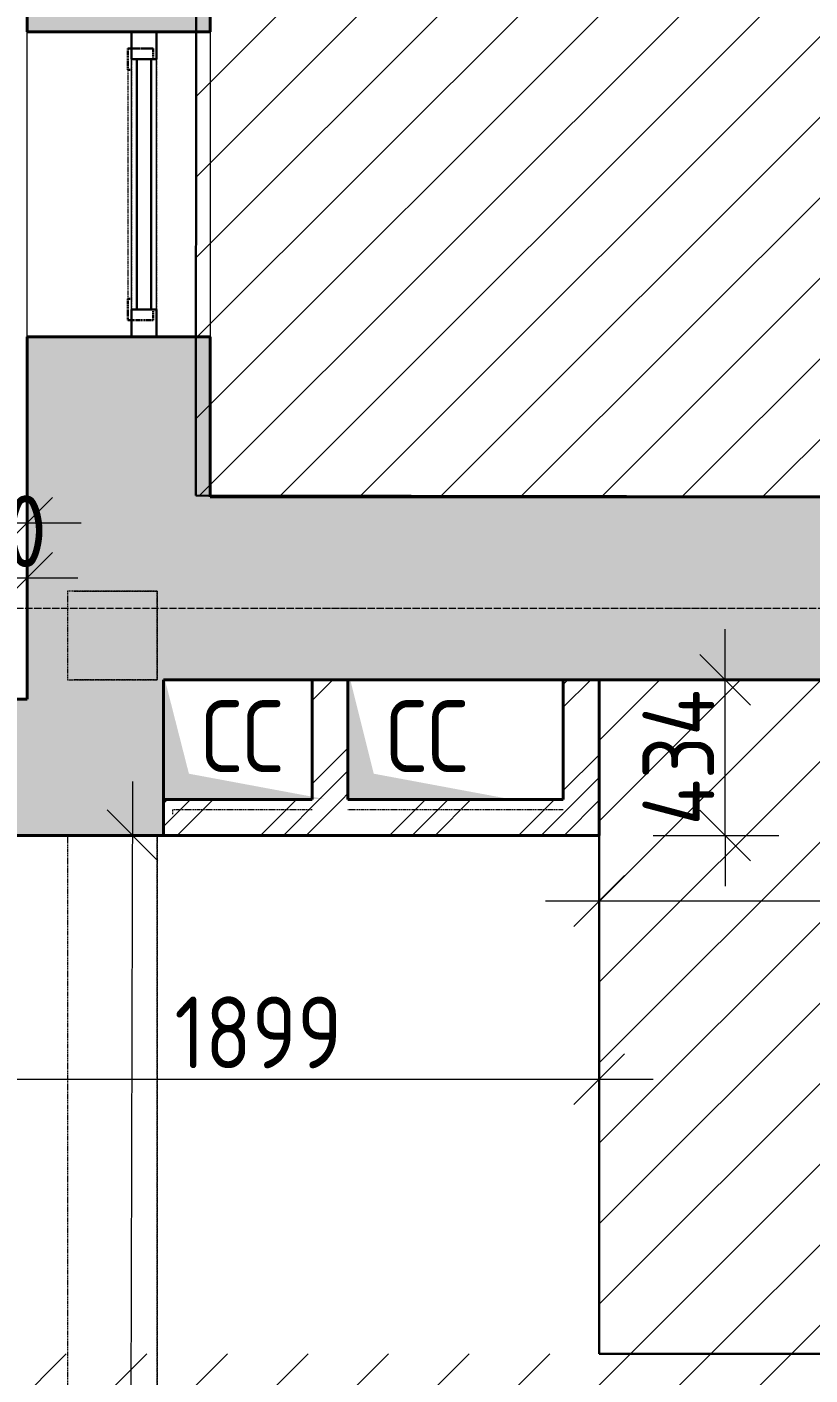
# Model space of a CAD drawing. Header units: millimetres. Extents: x -11886 to 379896, y -8130 to 47743.
# Drawn here: x 226808 to 228990, y 11269 to 15027 of the extents above; entities that cross this region are included whole.
import ezdxf

# ---------------------------------------------------------------- set-up
doc = ezdxf.new("R2010")
doc.units = ezdxf.units.MM
for name, pattern in [('ADSK_Линия сетки', [25, 20, -2.5, 0, -2.5]), ('ADSK_Сверху', [4.5, 3, -1.5]), ('ADSK_Снесено', [4.5, 3, -1.5])]:
    doc.linetypes.add(name, pattern=pattern)
for name, color, linetype, lineweight, true_color in [('_ Окна', 5, 'Continuous', 30, 0x0000ff), ('Витраж', 5, 'Continuous', 18, 0x0000ff), ('Окна', 5, 'Continuous', 18, 0x0000ff), ('Панели витража', 5, 'Continuous', 18, 0x0000ff), ('Стены внутренние', 5, 'Continuous', 18, 0x0000ff), ('Стены наружные', 1, 'ADSK_Снесено', 18, 0xff0000)]:
    doc.layers.add(name, color=color, linetype=linetype, lineweight=lineweight, true_color=true_color)
for name, color, linetype, lineweight in [('Аннотация', 7, 'Continuous', 9), ('Каркас', 7, 'Continuous', 18), ('Оси', 7, 'Continuous', 9), ('Размеры', 7, 'Continuous', 9), ('Узлы', 7, 'Continuous', 18)]:
    doc.layers.add(name, color=color, linetype=linetype, lineweight=lineweight)
doc.styles.add('GOST Common_1', font='GOST_Common.ttf', dxfattribs={"width": 0.9, "height": 200})
doc.dimstyles.new('ADSK_Основной_2_мм_Округление_до_1_мм', dxfattribs={"dimscale": 304.8, "dimtxt": 201.142999, "dimasz": 0.463911, "dimexe": 0.492126, "dimexo": 0.492126, "dimgap": 0.098425, "dimtad": 1, "dimdec": 0, "dimdsep": 46, "dimtxsty": 'GOST Common_1', "dimblk1": 'OBLIQUE', "dimblk2": 'OBLIQUE', "dimsah": 1, "dimcen": 0.09, "dimdle": 0.492126, "dimazin": 2, "dimtfac": 1, "dimtdec": 4, "dimtix": 1, "dimtmove": 0, "dimatfit": 3, "dimfxl": 1, "dimtvp": 1, "dimtolj": 1, "dimtzin": 0, "dimlwd": 20, "dimlwe": 20, "dimarcsym": 2})
pattern_1 = [(45, (215977.25, 150), (-179.605, 179.605), []), (45, (216040.75, 150), (0, 359.2102), []), (45, (215913.75, 150), (0, 359.2102), [])]
pattern_2 = [(45, (215977.25, 85026.59), (-112.2532, 112.2532), [])]

# ---------------------------------------------------------------- blocks, each defined once
blk = doc.blocks.new('Витраж-тент со смещением вовне - 60мм 30 сдвиг-1466941-03 План 3-го этажа')
at = {"layer": '_ Окна', "color": 161, "linetype": 'ADSK_Сверху', "true_color": 0xaaaaff}
for p, q in [((-379, 25), (-379, -45)), ((-379, 25), (-349, 25)), ((-379, -45), (-379, 25)), ((379, 25), (349, 25)), ((379, -45), (379, 25)), ((379, -45), (379, 25)), ((-319, -35), (-319, -45)), ((319, -35), (319, -45)), ((-319, -45), (-379, -45)), ((319, -45), (379, -45))]:
    blk.add_line(p, q, dxfattribs=at)
at = {"layer": 'Окна', "color": 161, "linetype": 'ADSK_Сверху', "true_color": 0xaaaaff}
blk.add_line((-319, -45), (319, -45), dxfattribs=at)
blk = doc.blocks.new('Прямоугольный импост - 70х20_56мм-1425354-03 План 3-го этажа')
at = {"layer": 'Витраж', "color": 161, "linetype": 'ADSK_Сверху', "true_color": 0xaaaaff}
for p, q in [((479.7, 2156.6), (409.7, 2156.6)), ((409.7, 2080.6), (409.7, 2156.6)), ((479.7, 2080.6), (479.7, 2156.6)), ((409.7, 1306.6), (409.7, 1382.6)), ((479.7, 1306.6), (479.7, 1382.6)), ((409.7, 1306.6), (479.7, 1306.6))]:
    blk.add_line(p, q, dxfattribs=at)
blk = doc.blocks.new('Прямоугольный импост - 70х20_56мм-1424845-03 План 3-го этажа')
at = {"layer": 'Витраж', "color": 161, "linetype": 'ADSK_Сверху', "true_color": 0xaaaaff}
for p, q in [((-76, 35), (0, 35)), ((0, 35), (0, -35)), ((0, -35), (-76, -35))]:
    blk.add_line(p, q, dxfattribs=at)
blk = doc.blocks.new('Прямоугольный импост - 70х20_56мм-1424846-03 План 3-го этажа')
at = {"layer": 'Витраж', "color": 161, "linetype": 'ADSK_Сверху', "true_color": 0xaaaaff}
for p, q in [((0, 35), (-76, 35)), ((0, -35), (0, 35)), ((-76, -35), (0, -35))]:
    blk.add_line(p, q, dxfattribs=at)
blk = doc.blocks.new('Прямоугольный импост - 70х60мм-1425356-03 План 3-го этажа')
at = {"layer": 'Витраж', "color": 161, "linetype": 'ADSK_Сверху', "true_color": 0xaaaaff}
for p, q in [((479.7, 2080.6), (409.7, 2080.6)), ((409.7, 1382.6), (409.7, 2080.6)), ((479.7, 1382.6), (479.7, 2080.6)), ((409.7, 1382.6), (479.7, 1382.6))]:
    blk.add_line(p, q, dxfattribs=at)
blk = doc.blocks.new('Системная панель - _AR_Стекло_40мм_привязка по центру-V141-03 План 3-го этажа')
at = {"layer": 'Панели витража', "lineweight": 30}
for p, q in [((349, 20), (-349, 20)), ((-349, 20), (-349, -20)), ((349, -20), (349, 20)), ((-349, -20), (349, -20))]:
    blk.add_line(p, q, dxfattribs=at)
blk = doc.blocks.new('Прямоугольный импост - 70х40_56мм-V74-03 План 3-го этажа')
at = {"layer": 'Витраж'}
for p, q in [((-6013.4, 15158.1), (-6013.4, 14460.1)), ((-5943.4, 15158.1), (-5943.4, 14460.1))]:
    blk.add_line(p, q, dxfattribs=at)
blk = doc.blocks.new('Прямоугольный импост - 70х20_56мм-V142-03 План 3-го этажа')
at = {"layer": 'Витраж', "lineweight": 30}
for p, q in [((-76, 35), (0, 35)), ((-76, -35), (-76, 35)), ((0, 35), (0, -35)), ((0, -35), (-76, -35))]:
    blk.add_line(p, q, dxfattribs=at)
blk = doc.blocks.new('Прямоугольный импост - 70х20_56мм-V143-03 План 3-го этажа')
at = {"layer": 'Витраж', "lineweight": 30}
for p, q in [((0, 35), (-76, 35)), ((-76, 35), (-76, -35)), ((0, -35), (0, 35)), ((-76, -35), (0, -35))]:
    blk.add_line(p, q, dxfattribs=at)
blk = doc.blocks.new('_Oblique')
at = {"color": 0, "linetype": 'ByBlock', "lineweight": -2}
blk.add_line((-0.5, -0.5), (0.5, 0.5), dxfattribs=at)
blk = doc.blocks.new('*D2282')
at = {"layer": 'Defpoints', "color": 0, "transparency": 16777216}
for p in [(228402.4, 12772.9), (226503.4, 12193.7), (228402.4, 12093.7)]:
    blk.add_point(p, dxfattribs=at)
at = {"layer": 'Размеры', "color": 0, "lineweight": 20, "transparency": 16777216}
for p, q in [((228402.4, 12622.9), (228402.4, 11943.7)), ((226353.4, 12093.7), (228552.4, 12093.7)), ((226503.4, 12043.7), (226503.4, 11943.7))]:
    blk.add_line(p, q, dxfattribs=at)
at = {"layer": 'Размеры', "color": 0, "lineweight": 20, "transparency": 16777216, "xscale": 141.4, "yscale": 141.4, "zscale": 141.4, "rotation": 180}
blk.add_blockref('_Oblique', (226503.4, 12093.7), dxfattribs=at)
at = {"layer": 'Размеры', "color": 0, "lineweight": 20, "transparency": 16777216, "xscale": 141.4, "yscale": 141.4, "zscale": 141.4}
blk.add_blockref('_Oblique', (228402.4, 12093.7), dxfattribs=at)
at = {"layer": 'Размеры', "color": 0, "lineweight": 20, "transparency": 16777216, "insert": (227452.9, 12223.7), "char_height": 200, "width": 560.473, "attachment_point": 5, "style": 'GOST Common_1'}
blk.add_mtext('\\A1;1899', dxfattribs=at)
blk = doc.blocks.new('*D2283')
at = {"layer": 'Defpoints', "color": 0, "transparency": 16777216}
for p in [(228653.3, 13206.6), (228753.3, 13206.6), (228402.4, 12772.9)]:
    blk.add_point(p, dxfattribs=at)
at = {"layer": 'Размеры', "color": 0, "lineweight": 20, "transparency": 16777216}
for p, q in [((228753.3, 13206.6), (228753.3, 13348)), ((228753.3, 12772.9), (228753.3, 13206.6)), ((228803.3, 13206.6), (228903.3, 13206.6)), ((228552.4, 12772.9), (228903.3, 12772.9)), ((228753.3, 12772.9), (228753.3, 12631.5))]:
    blk.add_line(p, q, dxfattribs=at)
at = {"layer": 'Размеры', "color": 0, "lineweight": 20, "transparency": 16777216, "xscale": 141.4, "yscale": 141.4, "zscale": 141.4}
for p, rotation in [((228753.3, 13206.6), 270), ((228753.3, 12772.9), 90)]:
    blk.add_blockref('_Oblique', p, dxfattribs=dict(at, rotation=rotation))
at = {"layer": 'Размеры', "color": 0, "lineweight": 20, "transparency": 16777216, "insert": (228623.3, 12989.8), "char_height": 200, "width": 495.016, "attachment_point": 5, "rotation": 90, "style": 'GOST Common_1'}
blk.add_mtext('\\A1;434', dxfattribs=at)
blk = doc.blocks.new('*D2286')
at = {"layer": 'Defpoints', "color": 0, "transparency": 16777216}
for p in [(224198.1, 13744.5), (226808.6, 13744.5), (226808.6, 13644.5)]:
    blk.add_point(p, dxfattribs=at)
at = {"layer": 'Размеры', "color": 0, "lineweight": 20, "transparency": 16777216}
for p, q in [((224048.1, 13644.5), (226958.6, 13644.5)), ((224198.1, 13594.5), (224198.1, 13494.5)), ((226808.6, 13594.5), (226808.6, 13494.5))]:
    blk.add_line(p, q, dxfattribs=at)
at = {"layer": 'Размеры', "color": 0, "lineweight": 20, "transparency": 16777216, "xscale": 141.4, "yscale": 141.4, "zscale": 141.4, "rotation": 180}
blk.add_blockref('_Oblique', (224198.1, 13644.5), dxfattribs=at)
at = {"layer": 'Размеры', "color": 0, "lineweight": 20, "transparency": 16777216, "xscale": 141.4, "yscale": 141.4, "zscale": 141.4}
blk.add_blockref('_Oblique', (226808.6, 13644.5), dxfattribs=at)
at = {"layer": 'Размеры', "color": 0, "lineweight": 20, "transparency": 16777216, "insert": (225503.3, 13774.5), "char_height": 200, "width": 515.472, "attachment_point": 5, "style": 'GOST Common_1'}
blk.add_mtext('\\A1;2611', dxfattribs=at)
blk = doc.blocks.new('*D2292')
at = {"layer": 'Defpoints', "color": 0, "transparency": 16777216}
for p in [(227188.6, 12772.9), (227092.4, 9243.4), (227192.4, 9243.1)]:
    blk.add_point(p, dxfattribs=at)
at = {"layer": 'Размеры', "color": 0, "lineweight": 20, "transparency": 16777216}
for p, q in [((227102.1, 12923.1), (227092, 9093.4)), ((227038.6, 12773.3), (226951.7, 12773.5)), ((227042.4, 9243.5), (226942.4, 9243.8))]:
    blk.add_line(p, q, dxfattribs=at)
at = {"layer": 'Размеры', "color": 0, "lineweight": 20, "transparency": 16777216, "xscale": 141.4, "yscale": 141.4, "zscale": 141.4}
for p, rotation in [((227101.7, 12773.1), 89.84855052735752), ((227092.4, 9243.4), 269.8485505273575)]:
    blk.add_blockref('_Oblique', p, dxfattribs=dict(at, rotation=rotation))
at = {"layer": 'Размеры', "color": 0, "lineweight": 20, "transparency": 16777216, "insert": (226967.1, 11008.6), "char_height": 200, "width": 605.475, "attachment_point": 5, "rotation": 89.8486, "style": 'GOST Common_1'}
blk.add_mtext('\\A1;3530', dxfattribs=at)
blk = doc.blocks.new('*D2314')
at = {"layer": 'Defpoints', "color": 0, "transparency": 16777216}
for p in [(230270.2, 13103.6), (228402.4, 12772.9), (230270.2, 12590.1)]:
    blk.add_point(p, dxfattribs=at)
at = {"layer": 'Размеры', "color": 0, "lineweight": 20, "transparency": 16777216}
for p, q in [((230270.2, 12953.6), (230270.2, 12440.1)), ((228252.4, 12590.1), (230420.2, 12590.1)), ((228402.4, 12622.9), (228402.4, 12440.1))]:
    blk.add_line(p, q, dxfattribs=at)
at = {"layer": 'Размеры', "color": 0, "lineweight": 20, "transparency": 16777216, "xscale": 141.4, "yscale": 141.4, "zscale": 141.4, "rotation": 180}
blk.add_blockref('_Oblique', (228402.4, 12590.1), dxfattribs=at)
at = {"layer": 'Размеры', "color": 0, "lineweight": 20, "transparency": 16777216, "xscale": 141.4, "yscale": 141.4, "zscale": 141.4}
blk.add_blockref('_Oblique', (230270.2, 12590.1), dxfattribs=at)
at = {"layer": 'Размеры', "color": 0, "lineweight": 20, "transparency": 16777216, "insert": (229336.3, 12720.1), "char_height": 200, "width": 560.473, "attachment_point": 5, "style": 'GOST Common_1'}
blk.add_mtext('\\A1;1868', dxfattribs=at)
blk = doc.blocks.new('*D2422')
at = {"layer": 'Defpoints', "color": 0, "transparency": 16777216}
for p in [(226808.6, 13590.8), (226808.6, 13490.8), (226558.6, 13452.9)]:
    blk.add_point(p, dxfattribs=at)
at = {"layer": 'Размеры', "color": 0, "lineweight": 20, "transparency": 16777216}
for p, q in [((226558.6, 13602.9), (226558.6, 13640.8)), ((226558.6, 13490.8), (226417.2, 13490.8)), ((226558.6, 13490.8), (226808.6, 13490.8)), ((226808.6, 13490.8), (226950, 13490.8)), ((226808.6, 13440.8), (226808.6, 13340.8))]:
    blk.add_line(p, q, dxfattribs=at)
at = {"layer": 'Размеры', "color": 0, "lineweight": 20, "transparency": 16777216, "xscale": 141.4, "yscale": 141.4, "zscale": 141.4}
blk.add_blockref('_Oblique', (226558.6, 13490.8), dxfattribs=at)
at = {"layer": 'Размеры', "color": 0, "lineweight": 20, "transparency": 16777216, "xscale": 141.4, "yscale": 141.4, "zscale": 141.4, "rotation": 180}
blk.add_blockref('_Oblique', (226808.6, 13490.8), dxfattribs=at)
at = {"layer": 'Размеры', "color": 0, "lineweight": 20, "transparency": 16777216, "insert": (226683.6, 13620.8), "char_height": 200, "width": 454.106, "attachment_point": 5, "style": 'GOST Common_1'}
blk.add_mtext('\\A1;250', dxfattribs=at)

msp = doc.modelspace()

# ---------------------------------------------------------------- hatches: boundary and pattern name
at = {"lineweight": 13, "true_color": 0x636466, "transparency": 33554559}
h = msp.add_hatch(dxfattribs=at)
h.set_pattern_fill('ANSI31', color=251, scale=50)
h.set_pattern_definition(pattern_2)
h.paths.add_polyline_path([(265910.66, 8682.3), (272191.2, 8682.3), (272009.87, 43909.21), (262010.47, 43909.21), (262010.47, 21084.06), (262697.11, 21054.57), (262698.93, 11328.12), (216748.38, 11328.12), (216748.38, 8679.25), (216267.75, 8679.25), (216267.75, 456.79), (224250.25, 422.02), (224250.25, 2336.48), (234949.9, 2336.48), (234949.9, -2582.57), (247313.65, -2582.57), (247313.65, 2335.74), (258014.19, 2256.79), (258014.19, 300.23), (265910.66, 300.23)])
h = msp.add_hatch(dxfattribs=at)
h.set_pattern_fill('ANSI31', color=251, scale=50)
h.set_pattern_definition(pattern_2)
h.paths.add_polyline_path([(247294.27, 43675.13), (234433.09, 43675.13), (234433.09, 21068.63), (227282.49, 21068.63), (227278.57, 13720.18), (230264.83, 13716.63), (230264.83, 13206.63), (228402.42, 13206.63), (228402.42, 11328.12), (251770.02, 11328.12), (251770.02, 13716.63), (254719.16, 13716.63), (254706.96, 21084.06), (247294.27, 21084.06)])
at = {"layer": 'Стены внутренние', "true_color": 0xc0c0c0}
msp.add_hatch(color=9, dxfattribs=at).paths.add_polyline_path([(227132.39, 12772.88), (227188.57, 12772.88), (227188.57, 13206.63), (226808.57, 13206.63), (226808.57, 12772.88), (227060.78, 12772.88)])
at = {"layer": 'Стены внутренние', "lineweight": 9}
h = msp.add_hatch(dxfattribs=at)
h.set_pattern_fill('FP_1', color=256, style=0, pattern_type=2)
h.set_pattern_definition(pattern_1)
h.paths.add_polyline_path([(227702.49, 12872.88), (227702.49, 13206.63), (227602.49, 13206.63), (227602.49, 12872.88), (227638.57, 12872.88)])
h = msp.add_hatch(dxfattribs=at)
h.set_pattern_fill('FP_1', color=256, style=0, pattern_type=2)
h.set_pattern_definition(pattern_1)
h.paths.add_polyline_path([(228402.42, 12872.88), (228402.42, 13206.63), (228302.42, 13206.63), (228302.42, 12872.88)])
at = {"layer": 'Стены внутренние', "true_color": 0xc0c0c0}
h = msp.add_hatch(color=9, dxfattribs=at)
h.paths.add_polyline_path([(226808.57, 12772.88), (226808.57, 13152.88), (226503.37, 13152.88), (226503.37, 12772.88)])
h.paths.add_polyline_path([(223724.64, 12772.88), (225473.37, 12772.88), (225473.37, 13152.88), (223398.06, 13152.88), (223398.06, 13137.33), (223721.4, 13140.09), (223724.53, 12772.88)])
at = {"layer": 'Стены внутренние', "lineweight": 9}
h = msp.add_hatch(dxfattribs=at)
h.set_pattern_fill('FP_1', color=256, style=0, pattern_type=2)
h.set_pattern_definition(pattern_1)
h.paths.add_polyline_path([(228365.37, 12772.88), (228402.42, 12772.88), (228402.42, 12872.88), (227188.57, 12872.88), (227188.57, 12772.88), (228333.72, 12772.88)])
at = {"layer": 'Стены наружные', "linetype": 'Continuous', "true_color": 0xc0c0c0}
h = msp.add_hatch(color=9, dxfattribs=at)
h.paths.add_polyline_path([(227188.57, 13716.63), (227318.57, 13716.63), (227318.57, 14162.97), (226808.57, 14162.97), (226808.57, 13716.63), (227060.61, 13716.63)])
h.paths.add_polyline_path([(226808.57, 15012.97), (227318.57, 15012.97), (227318.57, 20558.63), (226808.57, 20558.63), (226808.57, 15413.92)])
h = msp.add_hatch(color=9, dxfattribs=at)
h.paths.add_polyline_path([(254427.14, 13206.63), (255229.16, 13206.63), (255229.16, 13716.63), (251806.07, 13716.63), (251806.07, 13206.63), (253259.28, 13206.63)])
h.paths.add_polyline_path([(249008.09, 13206.63), (249986.07, 13206.63), (249986.07, 13716.63), (249008.09, 13716.63), (249008.09, 13248.53)])
h.paths.add_polyline_path([(246252.09, 13206.63), (247188.09, 13206.63), (247188.09, 13716.63), (246156.11, 13716.63), (246156.11, 13206.63)])
h.paths.add_polyline_path([(243916.36, 13206.63), (244336.11, 13206.63), (244336.11, 13716.63), (243368.65, 13716.63), (243368.65, 13206.63), (243913.88, 13206.63)])
h.paths.add_polyline_path([(241548.65, 13206.63), (241548.65, 13716.63), (240529.62, 13716.63), (240529.62, 13206.63)])
h.paths.add_polyline_path([(238709.62, 13206.63), (238709.62, 13716.63), (237735.92, 13716.63), (237735.92, 13206.63), (238077.04, 13206.63)])
h.paths.add_polyline_path([(235915.92, 13206.63), (235915.92, 13716.63), (234944.12, 13716.63), (234944.12, 13206.63), (235313.76, 13206.63)])
h.paths.add_polyline_path([(233124.12, 13206.63), (233124.12, 13716.63), (232090.16, 13716.63), (232090.16, 13206.63), (232237.72, 13206.63)])
h.paths.add_polyline_path([(228302.42, 13206.63), (230270.16, 13206.63), (230270.16, 13716.63), (226808.57, 13716.63), (226808.57, 13206.63), (228104.16, 13206.63)])
at = {"layer": 'Узлы', "true_color": 0x808080}
for points in [[(227566.27, 12874.21), (227638.57, 12874.21), (227259.28, 12944.92), (227192.51, 13206.63), (227188.57, 13206.63), (227188.57, 12874.21), (227259.28, 12874.21)], [(227709.32, 12874.21), (228153.57, 12874.21), (227774.28, 12944.92), (227708.93, 13206.63), (227703.57, 13206.63), (227703.57, 12874.21)]]:
    msp.add_hatch(color=8, dxfattribs=at).paths.add_polyline_path(points)

# ---------------------------------------------------------------- linework, layer by layer
at = {"color": 251, "lineweight": 30, "true_color": 0x636466}
msp.add_lwpolyline([(227282.49, 21068.63), (227278.57, 13720.18), (230264.83, 13716.63), (230264.83, 13206.63), (228402.42, 13206.63), (228402.42, 11328.12), (251770.02, 11328.12), (251770.02, 13716.63), (254719.16, 13716.63), (254706.96, 21084.06), (247294.27, 21084.06), (247294.27, 43675.13), (234433.09, 43675.13), (234433.09, 21068.63), (227282.49, 21068.63)], dxfattribs=at)
at = {"layer": 'Каркас', "color": 253, "linetype": 'ADSK_Сверху', "true_color": 0xaaaaaa}
for p, q in [((227170.73, 13453.71), (226920.73, 13453.71)), ((226920.73, 13453.71), (226920.73, 13206.63)), ((227170.73, 13453.71), (227170.73, 13206.63)), ((226920.73, 13206.63), (227170.73, 13206.63)), ((226920.73, 12772.88), (226920.73, 9243.84)), ((226920.73, 12772.88), (227170.73, 12772.88)), ((227170.73, 12772.88), (227170.73, 9243.17))]:
    msp.add_line(p, q, dxfattribs=at)
at = {"layer": 'Каркас', "color": 253, "linetype": 'ADSK_Сверху', "true_color": 0xb2b2b2}
for p, q in [((226938.9, 13453.71), (227170.73, 13453.71)), ((227170.73, 13206.63), (227170.73, 13453.71)), ((227170.73, 13206.63), (226938.9, 13206.63)), ((227170.73, 12772.88), (226920.73, 12772.88)), ((226920.73, 12772.88), (226920.73, 9243.84)), ((227170.73, 9243.17), (227170.73, 12772.88))]:
    msp.add_line(p, q, dxfattribs=at)
at = {"layer": 'Оси', "linetype": 'ADSK_Линия сетки'}
msp.add_line((204891.03, 13406.79), (273118.97, 13406.79), dxfattribs=at)
at = {"layer": 'Стены внутренние', "color": 18, "lineweight": 40, "true_color": 0x000000}
for p, q in [((226808.57, 13206.63), (226808.57, 13152.88)), ((227188.57, 12772.88), (227188.57, 13206.63)), ((227602.49, 13206.63), (227602.49, 12872.88)), ((227702.49, 13206.63), (227602.49, 13206.63)), ((227702.49, 12872.88), (227702.49, 13206.63)), ((228302.42, 13206.63), (228302.42, 12872.88)), ((228402.42, 13206.63), (228302.42, 13206.63)), ((228402.42, 12772.88), (228402.42, 13206.63)), ((226808.57, 13152.88), (226503.37, 13152.88)), ((227602.49, 12872.88), (227188.57, 12872.88)), ((228302.42, 12872.88), (227702.49, 12872.88)), ((226503.37, 12772.88), (228402.42, 12772.88))]:
    msp.add_line(p, q, dxfattribs=at)
at = {"layer": 'Стены внутренние', "color": 18, "linetype": 'ADSK_Сверху', "true_color": 0x000000}
for p, q in [((227602.49, 12843.84), (227214.57, 12843.84)), ((227214.57, 12832.03), (227214.57, 12843.84)), ((228302.42, 12843.84), (227702.49, 12843.84))]:
    msp.add_line(p, q, dxfattribs=at)
at = {"layer": 'Стены наружные', "color": 18, "linetype": 'Continuous', "lineweight": 40, "true_color": 0x000000}
for p, q in [((227318.57, 15012.97), (227318.57, 21068.63)), ((226808.57, 18864.12), (226808.57, 15012.97)), ((226808.57, 15012.97), (227318.57, 15012.97)), ((227318.57, 14162.97), (226808.57, 14162.97)), ((226808.57, 14162.97), (226808.57, 13206.63)), ((227318.57, 13716.63), (227318.57, 14162.97)), ((230270.16, 13716.63), (227318.57, 13716.63)), ((227188.57, 13206.63), (227602.49, 13206.63)), ((227702.49, 13206.63), (228302.42, 13206.63)), ((228402.42, 13206.63), (230270.16, 13206.63))]:
    msp.add_line(p, q, dxfattribs=at)
at = {"layer": 'Стены наружные', "color": 18, "linetype": 'Continuous', "true_color": 0x000000}
for p, q in [((226808.57, 14162.97), (226808.57, 15012.97)), ((227318.57, 15012.97), (227318.57, 14162.97))]:
    msp.add_line(p, q, dxfattribs=at)

# ---------------------------------------------------------------- block references
at = {"layer": '_ Окна', "color": 161, "linetype": 'ADSK_Сверху', "true_color": 0xaaaaff, "rotation": 270.0000000000003}
msp.add_blockref('Витраж-тент со смещением вовне - 60мм 30 сдвиг-1466941-03 План 3-го этажа', (227134.35, 14587.97), dxfattribs=at)
at = {"layer": 'Витраж', "color": 161, "linetype": 'ADSK_Сверху', "true_color": 0xaaaaff}
for name, p, rotation in [('Прямоугольный импост - 70х20_56мм-1425354-03 План 3-го этажа', (227579.02, 16319.62), 180), ('Прямоугольный импост - 70х20_56мм-1424846-03 План 3-го этажа', (227134.35, 15012.97), 90.00000000000031), ('Прямоугольный импост - 70х60мм-1425356-03 План 3-го этажа', (227579.02, 16319.62), 180)]:
    msp.add_blockref(name, p, dxfattribs=dict(at, rotation=rotation))
at = {"layer": 'Витраж'}
for name, p, rotation in [('Прямоугольный импост - 70х20_56мм-V143-03 План 3-го этажа', (227134.35, 15012.97), 90.00000000000031), ('Прямоугольный импост - 70х40_56мм-V74-03 План 3-го этажа', (221155.94, 29397.07), 180)]:
    msp.add_blockref(name, p, dxfattribs=dict(at, rotation=rotation))
at = {"layer": 'Витраж', "color": 161, "linetype": 'ADSK_Сверху', "true_color": 0xaaaaff, "extrusion": (0, 0, -1), "rotation": 269.9999999999997}
msp.add_blockref('Прямоугольный импост - 70х20_56мм-1424845-03 План 3-го этажа', (-227134.35, 14162.97), dxfattribs=at)
at = {"layer": 'Витраж', "extrusion": (0, 0, -1), "rotation": 269.9999999999997}
msp.add_blockref('Прямоугольный импост - 70х20_56мм-V142-03 План 3-го этажа', (-227134.35, 14162.97), dxfattribs=at)
at = {"layer": 'Панели витража', "rotation": 270.0000000000003}
msp.add_blockref('Системная панель - _AR_Стекло_40мм_привязка по центру-V141-03 План 3-го этажа', (227134.35, 14587.97), dxfattribs=at)

# ---------------------------------------------------------------- texts
at = {"layer": 'Аннотация', "char_height": 200, "width": 317.4683, "attachment_point": 1, "style": 'GOST Common_1'}
for insert in [(227293.9, 13149.53), (227808.9, 13149.53)]:
    msp.add_mtext('СС', dxfattribs=dict(at, insert=insert))

# ---------------------------------------------------------------- dimensions: what is measured, and where the dimension line sits
at = {"layer": 'Размеры', "lineweight": 20}
for base, p1, p2, override, picture, middle in [((226808.57, 13644.51), (224198.06, 13744.49), (226808.57, 13744.49), {"dimpost": '<>', "dimfxl": 2610.510471}, '*D2286', (225503.32, 13774.51)), ((226808.57, 13490.79), (226558.57, 13452.88), (226808.57, 13590.77), {"dimpost": '<>', "dimfxl": 285.507283}, '*D2422', (226683.57, 13620.79)), ((230270.16, 12590.13), (228402.42, 12772.88), (230270.16, 13103.59), {"dimpost": '<>', "dimfxl": 1896.792705}, '*D2314', (229336.29, 12720.13)), ((228402.42, 12093.69), (226503.37, 12193.68), (228402.42, 12772.88), {"dimpost": '<>', "dimfxl": 1985.413271}, '*D2282', (227452.89, 12223.69))]:
    dim = msp.add_linear_dim(base=base, p1=p1, p2=p2, dimstyle='ADSK_Основной_2_мм_Округление_до_1_мм', override=override, dxfattribs=at)
    dim.commit()
    dim.dimension.update_dxf_attribs({"geometry": picture, "text_midpoint": middle})
for base, p1, p2, angle, override, picture, middle in [((228753.26, 13206.63), (228402.42, 12772.88), (228653.28, 13206.63), 90, {"dimpost": '<>', "dimfxl": 501.06947}, '*D2283', (228623.26, 12989.76)), ((227092.39, 9243.38), (227188.57, 12772.88), (227192.37, 9243.12), 89.84855, {"dimpost": '<>', "dimfxl": 3529.765494}, '*D2292', (226967.05, 11008.59))]:
    dim = msp.add_linear_dim(base=base, p1=p1, p2=p2, angle=angle, dimstyle='ADSK_Основной_2_мм_Округление_до_1_мм', override=override, dxfattribs=at)
    dim.commit()
    dim.dimension.update_dxf_attribs({"geometry": picture, "text_midpoint": middle})

doc.saveas('drawing.dxf')
